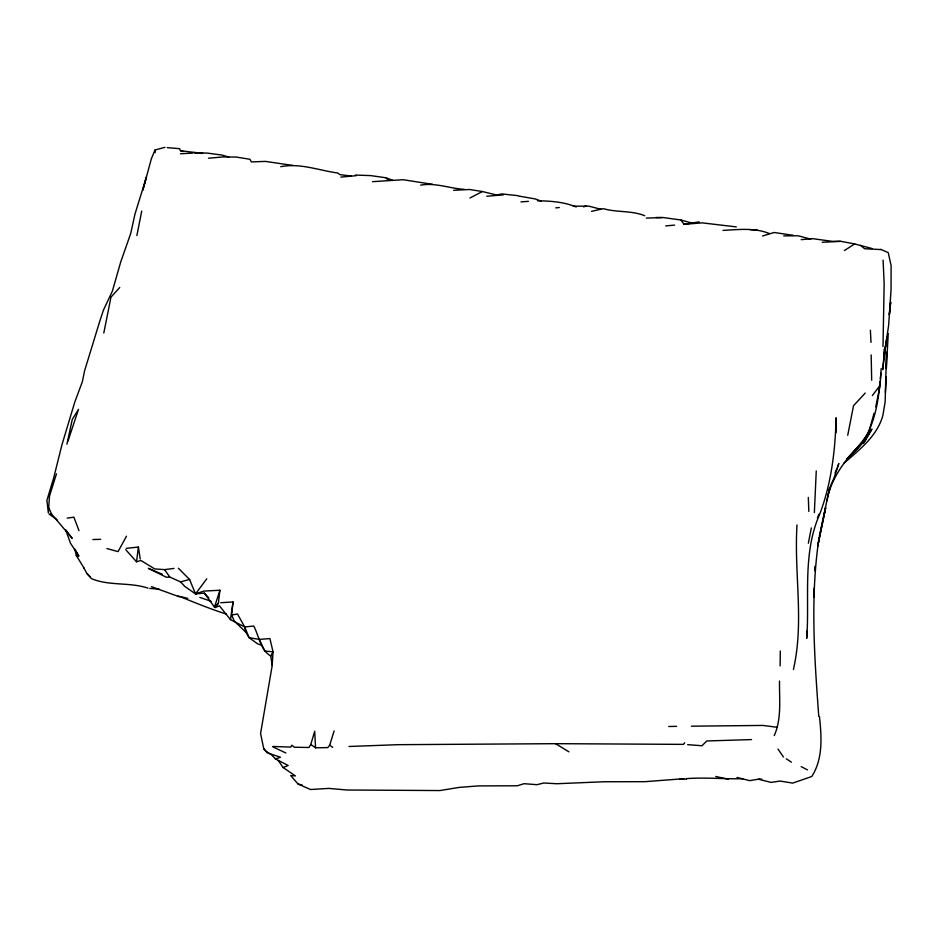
<?xml version="1.0" encoding="UTF-8"?>
<svg xmlns="http://www.w3.org/2000/svg" width="938" height="938" viewBox="0 0 938 938"><rect width="100%" height="100%" fill="white"/><g stroke="black" fill="none" stroke-linecap="round" stroke-linejoin="round"><path stroke-width="1.41" d="M780.111 665.898L780.299 651.031M884.088 354.107L884.065 356.077L888.614 325.463L891.053 289.666L891.1 265.642L888.251 252.65L880.794 249.344M884.171 349.159L884.065 356.077L886.949 337.258M816.259 470.958L814.36 512.605M871.683 380.23L871.168 354.939M882.998 346.485L884.159 283.663L883.092 260.154M797.007 524.94C793.935 573.141 804.37 621.917 793.407 669.474M888.251 333.611L886.328 368.575L886.527 352.254L885.144 401.816L882.869 415.511C877.018 436.311 859.407 449.818 843.872 463.302M814.7 570.761L814.888 566.376M164.924 147.348L155.04 149.986L151.393 158.686L142.834 190.156L146.422 177.094L134.966 214.099L130.722 233.456L120.779 261.784L112.349 291.19L103.45 310.079L100.155 319.999L84.549 370.897L82.403 381.578L74.77 402.156L61.908 444.917L53.63 478.157L46.9 500.353L48.342 512.863L49.491 496.061L56.468 473.831M813.692 597.424L814.149 588.091M881.204 368.435L880.067 385.389L872.352 395.566M886.082 380.535L886.293 376.607L885.402 392.436M278.223 760.472L283.124 767.519L288.165 765.502L275.467 758.912L271.445 754.727L265.571 750.951L263.754 748.7L260.576 733.504L272.208 665.452L273.017 651.758L269.921 638.579L259.263 639.388L249.121 637.699L245.815 632.2L244.701 626.947L237.478 613.991L231.651 615.023L234.242 621.015L245.815 632.2M883.924 356.792L882.693 369.701L885.871 343.648M890.654 302.306L889.341 314.722L890.678 302.083M835.981 432.735L836.133 417.727C835.242 450.439 831.361 484.184 819.425 514.833C802.389 553.959 809.646 597.037 806.75 638.286L806.727 631.157M880.067 381.391C877.851 408.147 872.012 437.167 850.543 455.352L865.692 439.711L871.894 429.135L863.206 443.51L865.692 439.711L856.699 449.208L868.694 432.594L874.052 413.318M880.348 378.659L880.888 373.207M231.651 615.023L233.046 601.95L220.723 602.724M883.924 357.355L883.666 359.571L884.933 349.042M272.208 665.452L270.765 656.072C260.178 649.635 259.111 636.152 253.741 626.056L244.701 626.947L230.467 619.631L219.386 605.784L215.189 607.613L218.402 603.157L219.926 590.248L203.863 591.092L195.538 593.918L184.868 586.496L180.6 581.865L169.825 577.093L166.389 577.245L148.356 568.358L162.239 574.197M173.976 568.416L164.572 569.624L154.747 568.932L140.911 560.478L136.526 561.768L138.402 547.042L126.278 548.367M774.249 735.591C781.846 718.531 779.22 699.22 779.525 681.058M879.844 386.655L875.74 406.916M230.467 619.631L233.046 601.95M819.12 537.392C810.139 596.65 814.383 656.811 818.757 716.245M828.219 494.49L828.453 493.353L819.39 536.055M136.878 235.555L141.744 211.027M808.345 543.254L811.335 527.918M103.801 333.025L110.977 297.147L119.747 287.485M66.938 444.155L72.273 419.427L78.534 409.32L67.876 441.329M825.604 507.857L817.737 545.975L825.604 507.857L824.303 513.731M828.582 493.13L830.036 487.69M828.829 491.981L829.954 487.842M847.729 435.255L853.533 405.673L865.223 393.069M826.976 500.845C830.857 477.864 845.748 459.35 861.412 442.982L846.944 459.116L856.089 449.818L848.855 456.747M273.075 746.449L290.757 747.094L291.835 745.229L294.344 747.211L308.93 747.504L310.806 744.467L314.687 731.206L315.555 747.797L327.772 747.609L329.719 745.112L334.127 730.925M178.384 568.24L189.558 579.45L195.538 593.918L204.355 593.121L214.462 607.12L219.926 590.248M837.388 467.534L838.83 463.489L833.823 478.532L828.594 490.363M817.432 517.999L818.851 514.247M835.055 472.904L836.813 468.871M270.765 656.072L273.017 651.758L264.809 651.078L259.263 639.388M126.478 536.208L118.071 551.614L106.92 548.578M195.538 593.918L206.747 578.828M684.705 742.814L683.392 744.373L556.023 743.67M846.944 459.116L850.25 455.446M214.462 607.12L218.402 603.157M844.376 250.552L854.67 243.95L871.953 248.488M469.973 197.988L482.367 191.528L496.601 195.022L501.853 193.932L517.717 195.643M583.577 206.899L586.016 205.914M762.571 235.989L774.12 232.495L793.302 235.321M275.467 758.912L280.439 757.236L267.271 752.851L263.754 748.7M591.55 211.378L603.298 208.646C616.852 212.609 631.544 210.358 644.711 215.717M180.6 581.865L189.558 579.45M801.24 239.647L812.671 238.662L832.24 241.347L840.659 241.289L854.67 243.95M656.072 217.475L662.709 217.487L680.847 219.996L684.072 224.299L699.173 221.872M67.173 518.151L73.903 517.178L78.991 530.674M208.529 158.217L222.845 156.951L236.247 157.045L249.907 159.272L251.396 161.911L265.431 161.406L292.785 165.416M683.79 778.716L644.863 781.682L604.037 781.753L556.785 783.734L543.852 782.995L536.982 784.684L524.061 783.699L517.307 785.786L478.568 785.903L459.257 787.392L439.899 790.558L346.814 790.007L328.804 788.401L310.548 789.515L298.085 784.039L290.71 775.585L295.423 775.914L283.124 767.519M372.492 181.679L403.141 179.721L432.653 184.34M340.846 177.094L356.252 175.676M486.763 196.241L503.26 194.893M686.522 778.622C705.376 777.227 724.089 779.15 742.79 778.728M555.788 207.873L559.318 207.533M665.722 225.929L674.598 225.108M684.072 224.299L702.269 222.869L736.295 226.902M723.01 230.408C738.441 229.599 754.598 227.5 769.301 233.527M280.755 166.683C300.254 162.86 318.674 170.411 337.657 172.979L340.013 174.679L351.316 176.016M420.623 185.138C435.713 182.476 449.759 188.538 464.369 189.347M521 201.893L528.399 201.365M573.247 206.161L588.935 206.161L601.129 209.362M453.64 190.308L468.766 189.535M78.757 555.953L74.829 549.047L76.283 555.437L78.757 555.953L70.467 543.172L65.637 529.689L72.191 538.389L51.531 513.989L49.151 514.106L56.972 519.675M180.495 153.738L192.888 153.105M822.204 242.262L840.389 241.383M349.006 746.484L398.263 744.678L555.73 743.682M92.885 539.538L100.647 539.315M646.329 218.073L661.958 217.651M668.759 726.493L676.591 726.352M751.549 739.578L706.853 740.961L701.952 745.757L687.66 744.643M783.722 235.884L798.168 235.79L810.772 239.143M691.376 726.176L762.957 725.437L777.461 727.325M758.807 779.044L761.703 779.126M537.497 200.814C550.559 200.955 564.055 201.905 576.225 206.993M355.314 175.066L370.616 175.594L385.999 177.786L392.823 180.331M750.142 229.693L757.083 229.974M679.687 778.845L686.417 779.138M167.187 147.606L179.604 148.708L180.459 150.713L202.596 153.422M149.763 588.407L159.085 589.17M201.095 153.41L194.084 152.624L207.439 153.117L221.943 155.063L228.731 157.021M469.199 189.441L482.367 191.528M518.409 195.995L535.047 198.903L541.214 201.107M147.97 588.126C129.514 581.982 109.312 586.144 91.455 578.652L86.882 573.493L83.787 567.783M881.052 249.578L864.578 248.722L860.615 245.357M715.741 776.465L728.463 779.29M177.903 596.029L187.788 598.374M298.085 784.039L302.165 785.036M180.459 150.713L183.144 151.393M736.987 777.438L749.697 780.65L758.396 779.197L771.095 782.409L779.994 781.049L792.704 783.101L811.757 776.512C823.165 758.865 821.594 736.682 819.46 716.691M680.847 219.996L692.127 223.15M261.397 645.11L257.68 643.89L249.121 637.699L244.701 626.947M199.853 597.412L211.12 601.281M181.057 596.99C195.995 603.157 211.062 609.208 226.304 614.097M151.475 586.672L179.463 596.873M272.876 746.847L285.844 752.991M801.146 766.604L807.477 769.899M555.894 743.881L568.956 751.854M786.267 758.783L791.402 762.172M310.806 744.467L315.555 747.797M329.719 745.112L332.732 747.398M86.882 573.493L90.365 576.858M385.999 177.786L388.285 180.131M204.355 593.121L208.811 597.893M125.739 549.691L136.526 561.768M164.572 569.624L169.825 577.093M76.283 555.437L83.916 567.924M778.001 749.075L783.441 757.025M48.905 508.091L51.531 513.989M138.402 547.042L140.219 558.931M870.382 330.199L871.003 342.37M155.04 149.986L155.169 152.671M808.322 497.48L808.826 511.456"/></g></svg>
